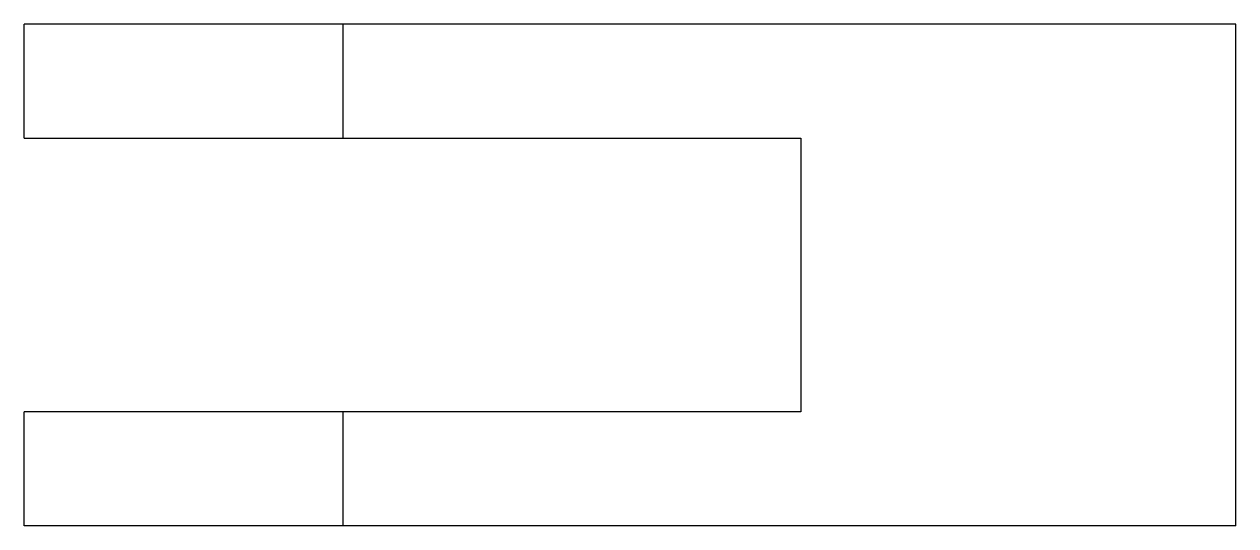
# Model space of a CAD drawing. Header units: metres. Extents: x -14.1 to 39.1, y -22 to 0.
import ezdxf

# ---------------------------------------------------------------- set-up
doc = ezdxf.new("R2010")
doc.units = ezdxf.units.M

msp = doc.modelspace()

# ---------------------------------------------------------------- linework, layer by layer
for points in [[(-14.1, -5), (-14.1, -4.9), (-14.1, -4.8), (-14.1, -4.7), (-14.1, -4.6), (-14.1, -4.5), (-14.1, -4.4), (-14.1, -4.3), (-14.1, -4.2), (-14.1, -4.1), (-14.1, -4), (-14.1, -3.9), (-14.1, -3.8), (-14.1, -3.7), (-14.1, -3.6), (-14.1, -3.5), (-14.1, -3.4), (-14.1, -3.3), (-14.1, -3.2), (-14.1, -3.1), (-14.1, -3), (-14.1, -2.9), (-14.1, -2.8), (-14.1, -2.7), (-14.1, -2.6), (-14.1, -2.5), (-14.1, -2.4), (-14.1, -2.3), (-14.1, -2.2), (-14.1, -2.1), (-14.1, -2), (-14.1, -1.9), (-14.1, -1.8), (-14.1, -1.7), (-14.1, -1.6), (-14.1, -1.5), (-14.1, -1.4), (-14.1, -1.3), (-14.1, -1.2), (-14.1, -1.1), (-14.1, -1), (-14.1, -0.9), (-14.1, -0.8), (-14.1, -0.7), (-14.1, -0.6), (-14.1, -0.5), (-14.1, -0.4), (-14.1, -0.3), (-14.1, -0.2), (-14.1, -0.1), (-14.1, 0)], [(-0.1, 0), (-0.149, 0), (-0.198, 0), (-0.247, 0), (-0.338, 0), (-0.483, 0), (-0.628, 0), (-0.773, 0), (-0.993, 0), (-1.227, 0), (-1.46, 0), (-1.716, 0), (-2.026, 0), (-2.337, 0), (-2.647, 0), (-3.001, 0), (-3.373, 0), (-3.744, 0), (-4.122, 0), (-4.536, 0), (-4.951, 0), (-5.365, 0), (-5.792, 0), (-6.228, 0), (-6.664, 0), (-7.1, 0), (-7.536, 0), (-7.972, 0), (-8.408, 0), (-8.835, 0), (-9.249, 0), (-9.664, 0), (-10.078, 0), (-10.456, 0), (-10.827, 0), (-11.199, 0), (-11.553, 0), (-11.863, 0), (-12.174, 0), (-12.484, 0), (-12.74, 0), (-12.973, 0), (-13.207, 0), (-13.427, 0), (-13.572, 0), (-13.717, 0), (-13.862, 0), (-13.953, 0), (-14.002, 0), (-14.051, 0), (-14.1, 0)], [(-0.1, -5), (-0.1, -4.9), (-0.1, -4.8), (-0.1, -4.7), (-0.1, -4.6), (-0.1, -4.5), (-0.1, -4.4), (-0.1, -4.3), (-0.1, -4.2), (-0.1, -4.1), (-0.1, -4), (-0.1, -3.9), (-0.1, -3.8), (-0.1, -3.7), (-0.1, -3.6), (-0.1, -3.5), (-0.1, -3.4), (-0.1, -3.3), (-0.1, -3.2), (-0.1, -3.1), (-0.1, -3), (-0.1, -2.9), (-0.1, -2.8), (-0.1, -2.7), (-0.1, -2.6), (-0.1, -2.5), (-0.1, -2.4), (-0.1, -2.3), (-0.1, -2.2), (-0.1, -2.1), (-0.1, -2), (-0.1, -1.9), (-0.1, -1.8), (-0.1, -1.7), (-0.1, -1.6), (-0.1, -1.5), (-0.1, -1.4), (-0.1, -1.3), (-0.1, -1.2), (-0.1, -1.1), (-0.1, -1), (-0.1, -0.9), (-0.1, -0.8), (-0.1, -0.7), (-0.1, -0.6), (-0.1, -0.5), (-0.1, -0.4), (-0.1, -0.3), (-0.1, -0.2), (-0.1, -0.1), (-0.1, 0)], [(39.1, 0), (38.316, 0), (37.532, 0), (36.748, 0), (35.964, 0), (35.18, 0), (34.396, 0), (33.612, 0), (32.828, 0), (32.044, 0), (31.26, 0), (30.476, 0), (29.692, 0), (28.908, 0), (28.124, 0), (27.34, 0), (26.556, 0), (25.772, 0), (24.988, 0), (24.204, 0), (23.42, 0), (22.636, 0), (21.852, 0), (21.068, 0), (20.284, 0), (19.5, 0), (18.716, 0), (17.932, 0), (17.148, 0), (16.364, 0), (15.58, 0), (14.796, 0), (14.012, 0), (13.228, 0), (12.444, 0), (11.66, 0), (10.876, 0), (10.092, 0), (9.308, 0), (8.524, 0), (7.74, 0), (6.956, 0), (6.172, 0), (5.388, 0), (4.604, 0), (3.82, 0), (3.036, 0), (2.252, 0), (1.468, 0), (0.684, 0), (-0.1, 0)], [(39.1, -22), (39.1, -21.56), (39.1, -21.12), (39.1, -20.68), (39.1, -20.24), (39.1, -19.8), (39.1, -19.36), (39.1, -18.92), (39.1, -18.48), (39.1, -18.04), (39.1, -17.6), (39.1, -17.16), (39.1, -16.72), (39.1, -16.28), (39.1, -15.84), (39.1, -15.4), (39.1, -14.96), (39.1, -14.52), (39.1, -14.08), (39.1, -13.64), (39.1, -13.2), (39.1, -12.76), (39.1, -12.32), (39.1, -11.88), (39.1, -11.44), (39.1, -11), (39.1, -10.56), (39.1, -10.12), (39.1, -9.68), (39.1, -9.24), (39.1, -8.8), (39.1, -8.36), (39.1, -7.92), (39.1, -7.48), (39.1, -7.04), (39.1, -6.6), (39.1, -6.16), (39.1, -5.72), (39.1, -5.28), (39.1, -4.84), (39.1, -4.4), (39.1, -3.96), (39.1, -3.52), (39.1, -3.08), (39.1, -2.64), (39.1, -2.2), (39.1, -1.76), (39.1, -1.32), (39.1, -0.88), (39.1, -0.44), (39.1, 0)], [(-14.1, -5), (-14.051, -5), (-14.002, -5), (-13.953, -5), (-13.862, -5), (-13.717, -5), (-13.572, -5), (-13.427, -5), (-13.207, -5), (-12.973, -5), (-12.74, -5), (-12.484, -5), (-12.174, -5), (-11.863, -5), (-11.553, -5), (-11.199, -5), (-10.827, -5), (-10.456, -5), (-10.078, -5), (-9.664, -5), (-9.249, -5), (-8.835, -5), (-8.408, -5), (-7.972, -5), (-7.536, -5), (-7.1, -5), (-6.664, -5), (-6.228, -5), (-5.792, -5), (-5.365, -5), (-4.951, -5), (-4.536, -5), (-4.122, -5), (-3.744, -5), (-3.373, -5), (-3.001, -5), (-2.647, -5), (-2.337, -5), (-2.026, -5), (-1.716, -5), (-1.46, -5), (-1.227, -5), (-0.993, -5), (-0.773, -5), (-0.628, -5), (-0.483, -5), (-0.338, -5), (-0.247, -5), (-0.198, -5), (-0.149, -5), (-0.1, -5)], [(-0.1, -5), (0.302, -5), (0.704, -5), (1.106, -5), (1.508, -5), (1.91, -5), (2.312, -5), (2.714, -5), (3.116, -5), (3.518, -5), (3.92, -5), (4.322, -5), (4.724, -5), (5.126, -5), (5.528, -5), (5.93, -5), (6.332, -5), (6.734, -5), (7.136, -5), (7.538, -5), (7.94, -5), (8.342, -5), (8.744, -5), (9.146, -5), (9.548, -5), (9.95, -5), (10.352, -5), (10.754, -5), (11.156, -5), (11.558, -5), (11.96, -5), (12.362, -5), (12.764, -5), (13.166, -5), (13.568, -5), (13.97, -5), (14.372, -5), (14.774, -5), (15.176, -5), (15.578, -5), (15.98, -5), (16.382, -5), (16.784, -5), (17.186, -5), (17.588, -5), (17.99, -5), (18.392, -5), (18.794, -5), (19.196, -5), (19.598, -5), (20, -5)], [(20, -5), (20, -5.24), (20, -5.48), (20, -5.72), (20, -5.96), (20, -6.2), (20, -6.44), (20, -6.68), (20, -6.92), (20, -7.16), (20, -7.4), (20, -7.64), (20, -7.88), (20, -8.12), (20, -8.36), (20, -8.6), (20, -8.84), (20, -9.08), (20, -9.32), (20, -9.56), (20, -9.8), (20, -10.04), (20, -10.28), (20, -10.52), (20, -10.76), (20, -11), (20, -11.24), (20, -11.48), (20, -11.72), (20, -11.96), (20, -12.2), (20, -12.44), (20, -12.68), (20, -12.92), (20, -13.16), (20, -13.4), (20, -13.64), (20, -13.88), (20, -14.12), (20, -14.36), (20, -14.6), (20, -14.84), (20, -15.08), (20, -15.32), (20, -15.56), (20, -15.8), (20, -16.04), (20, -16.28), (20, -16.52), (20, -16.76), (20, -17)], [(-0.1, -17), (-0.149, -17), (-0.198, -17), (-0.247, -17), (-0.338, -17), (-0.483, -17), (-0.628, -17), (-0.773, -17), (-0.993, -17), (-1.227, -17), (-1.46, -17), (-1.716, -17), (-2.026, -17), (-2.337, -17), (-2.647, -17), (-3.001, -17), (-3.373, -17), (-3.744, -17), (-4.122, -17), (-4.536, -17), (-4.951, -17), (-5.365, -17), (-5.792, -17), (-6.228, -17), (-6.664, -17), (-7.1, -17), (-7.536, -17), (-7.972, -17), (-8.408, -17), (-8.835, -17), (-9.249, -17), (-9.664, -17), (-10.078, -17), (-10.456, -17), (-10.827, -17), (-11.199, -17), (-11.553, -17), (-11.863, -17), (-12.174, -17), (-12.484, -17), (-12.74, -17), (-12.973, -17), (-13.207, -17), (-13.427, -17), (-13.572, -17), (-13.717, -17), (-13.862, -17), (-13.953, -17), (-14.002, -17), (-14.051, -17), (-14.1, -17)], [(-14.1, -22), (-14.1, -21.9), (-14.1, -21.8), (-14.1, -21.7), (-14.1, -21.6), (-14.1, -21.5), (-14.1, -21.4), (-14.1, -21.3), (-14.1, -21.2), (-14.1, -21.1), (-14.1, -21), (-14.1, -20.9), (-14.1, -20.8), (-14.1, -20.7), (-14.1, -20.6), (-14.1, -20.5), (-14.1, -20.4), (-14.1, -20.3), (-14.1, -20.2), (-14.1, -20.1), (-14.1, -20), (-14.1, -19.9), (-14.1, -19.8), (-14.1, -19.7), (-14.1, -19.6), (-14.1, -19.5), (-14.1, -19.4), (-14.1, -19.3), (-14.1, -19.2), (-14.1, -19.1), (-14.1, -19), (-14.1, -18.9), (-14.1, -18.8), (-14.1, -18.7), (-14.1, -18.6), (-14.1, -18.5), (-14.1, -18.4), (-14.1, -18.3), (-14.1, -18.2), (-14.1, -18.1), (-14.1, -18), (-14.1, -17.9), (-14.1, -17.8), (-14.1, -17.7), (-14.1, -17.6), (-14.1, -17.5), (-14.1, -17.4), (-14.1, -17.3), (-14.1, -17.2), (-14.1, -17.1), (-14.1, -17)], [(20, -17), (19.598, -17), (19.196, -17), (18.794, -17), (18.392, -17), (17.99, -17), (17.588, -17), (17.186, -17), (16.784, -17), (16.382, -17), (15.98, -17), (15.578, -17), (15.176, -17), (14.774, -17), (14.372, -17), (13.97, -17), (13.568, -17), (13.166, -17), (12.764, -17), (12.362, -17), (11.96, -17), (11.558, -17), (11.156, -17), (10.754, -17), (10.352, -17), (9.95, -17), (9.548, -17), (9.146, -17), (8.744, -17), (8.342, -17), (7.94, -17), (7.538, -17), (7.136, -17), (6.734, -17), (6.332, -17), (5.93, -17), (5.528, -17), (5.126, -17), (4.724, -17), (4.322, -17), (3.92, -17), (3.518, -17), (3.116, -17), (2.714, -17), (2.312, -17), (1.91, -17), (1.508, -17), (1.106, -17), (0.704, -17), (0.302, -17), (-0.1, -17)], [(-0.1, -22), (-0.1, -21.9), (-0.1, -21.8), (-0.1, -21.7), (-0.1, -21.6), (-0.1, -21.5), (-0.1, -21.4), (-0.1, -21.3), (-0.1, -21.2), (-0.1, -21.1), (-0.1, -21), (-0.1, -20.9), (-0.1, -20.8), (-0.1, -20.7), (-0.1, -20.6), (-0.1, -20.5), (-0.1, -20.4), (-0.1, -20.3), (-0.1, -20.2), (-0.1, -20.1), (-0.1, -20), (-0.1, -19.9), (-0.1, -19.8), (-0.1, -19.7), (-0.1, -19.6), (-0.1, -19.5), (-0.1, -19.4), (-0.1, -19.3), (-0.1, -19.2), (-0.1, -19.1), (-0.1, -19), (-0.1, -18.9), (-0.1, -18.8), (-0.1, -18.7), (-0.1, -18.6), (-0.1, -18.5), (-0.1, -18.4), (-0.1, -18.3), (-0.1, -18.2), (-0.1, -18.1), (-0.1, -18), (-0.1, -17.9), (-0.1, -17.8), (-0.1, -17.7), (-0.1, -17.6), (-0.1, -17.5), (-0.1, -17.4), (-0.1, -17.3), (-0.1, -17.2), (-0.1, -17.1), (-0.1, -17)], [(-0.1, -22), (-0.149, -22), (-0.198, -22), (-0.247, -22), (-0.338, -22), (-0.483, -22), (-0.628, -22), (-0.773, -22), (-0.993, -22), (-1.227, -22), (-1.46, -22), (-1.716, -22), (-2.026, -22), (-2.337, -22), (-2.647, -22), (-3.001, -22), (-3.373, -22), (-3.744, -22), (-4.122, -22), (-4.536, -22), (-4.951, -22), (-5.365, -22), (-5.792, -22), (-6.228, -22), (-6.664, -22), (-7.1, -22), (-7.536, -22), (-7.972, -22), (-8.408, -22), (-8.835, -22), (-9.249, -22), (-9.664, -22), (-10.078, -22), (-10.456, -22), (-10.827, -22), (-11.199, -22), (-11.553, -22), (-11.863, -22), (-12.174, -22), (-12.484, -22), (-12.74, -22), (-12.973, -22), (-13.207, -22), (-13.427, -22), (-13.572, -22), (-13.717, -22), (-13.862, -22), (-13.953, -22), (-14.002, -22), (-14.051, -22), (-14.1, -22)], [(39.1, -22), (38.316, -22), (37.532, -22), (36.748, -22), (35.964, -22), (35.18, -22), (34.396, -22), (33.612, -22), (32.828, -22), (32.044, -22), (31.26, -22), (30.476, -22), (29.692, -22), (28.908, -22), (28.124, -22), (27.34, -22), (26.556, -22), (25.772, -22), (24.988, -22), (24.204, -22), (23.42, -22), (22.636, -22), (21.852, -22), (21.068, -22), (20.284, -22), (19.5, -22), (18.716, -22), (17.932, -22), (17.148, -22), (16.364, -22), (15.58, -22), (14.796, -22), (14.012, -22), (13.228, -22), (12.444, -22), (11.66, -22), (10.876, -22), (10.092, -22), (9.308, -22), (8.524, -22), (7.74, -22), (6.956, -22), (6.172, -22), (5.388, -22), (4.604, -22), (3.82, -22), (3.036, -22), (2.252, -22), (1.468, -22), (0.684, -22), (-0.1, -22)]]:
    msp.add_lwpolyline(points)

doc.saveas('drawing.dxf')
